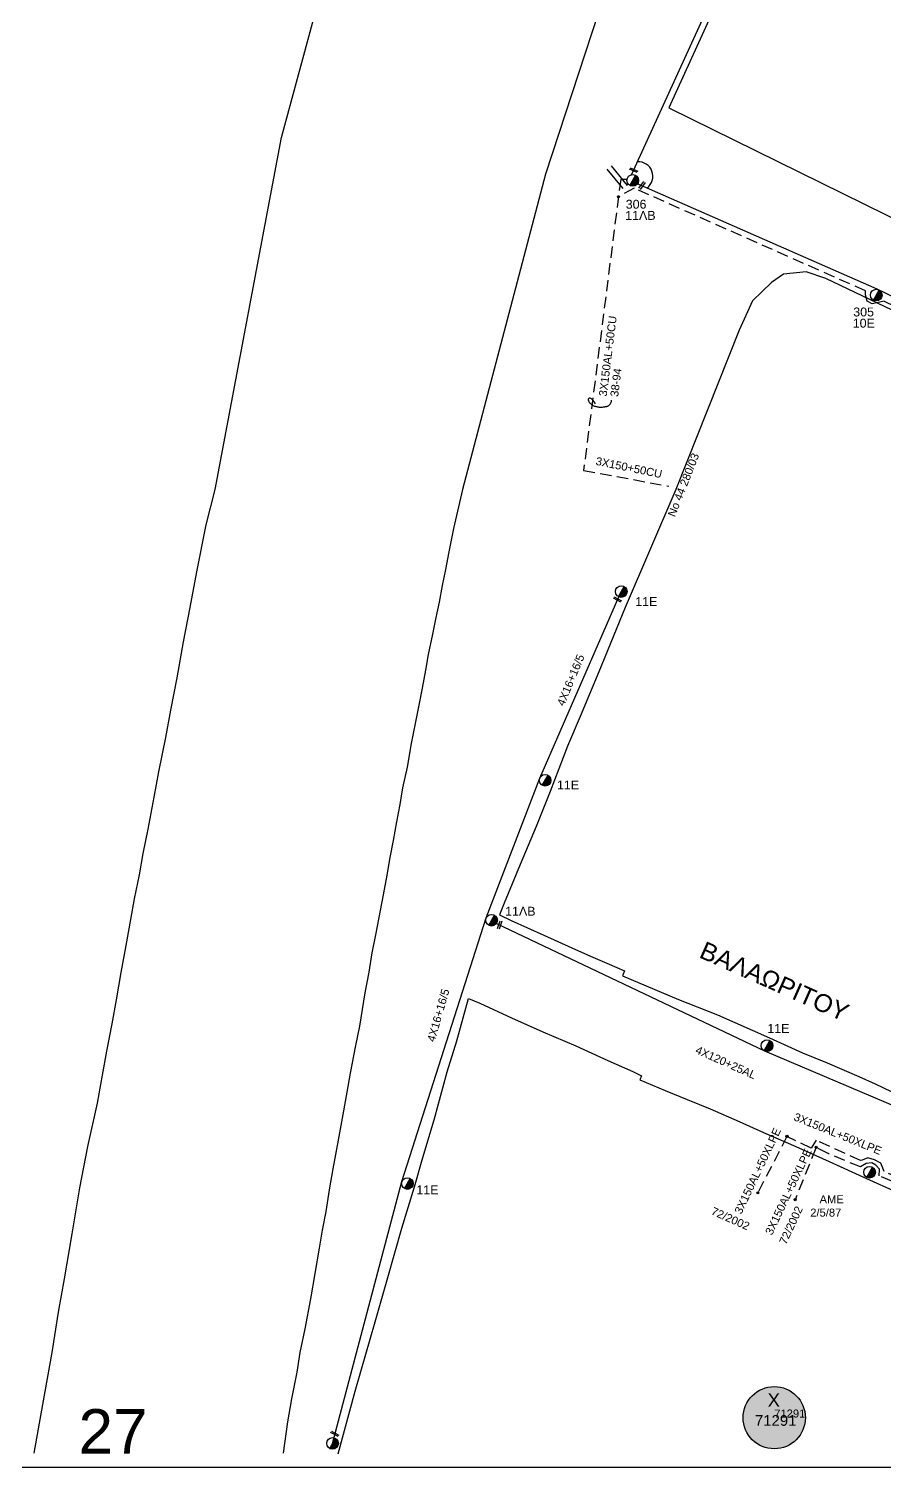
# Model space of a CAD drawing. Header units: millimetres. Extents: x 974 to 2037, y 106 to 580.
# Drawn here: x 1185 to 1281.3, y 120.3 to 282.1 of the extents above; entities that cross this region are included whole.
import ezdxf

# ---------------------------------------------------------------- set-up
doc = ezdxf.new("R2010")
doc.units = ezdxf.units.MM
doc.linetypes.add('DASHED', pattern=[19.05, 12.7, -6.35])
for name, color, linetype in [('Γέφυρες Εναέριου Δικτύου', 7, 'Continuous'), ('Εναέρια παροχή ΧΤ 4x16', 7, 'SYN_LINE'), ('Επιγραφές - Σχήματα', 7, 'Continuous'), ('Καλώδια ΧΤ   3x150+50AL', 7, 'DASHED'), ('Καλώδια ΧΤ   3x150+50CU', 7, 'DASHED'), ('Καλώδια ΧΤ   3x150AL+50CU', 7, 'DASHED'), ('Καλώδια ΧΤ   3x150AL+50XLPE', 7, 'DASHED'), ('Μηχανική τομή', 7, 'Continuous'), ('Πελάτης μέσης τάσης', 7, 'Continuous'), ('Στύλος ΦΜ', 7, 'Continuous'), ('Στύλος ΦΜ @ 1', 7, 'Continuous'), ('Συνδέσεις', 7, 'Continuous'), ('Συνεστραμμένα ΧΤ   4x120+25 AL', 7, 'SYN_LINE'), ('Τομή', 7, 'Continuous'), ('Υπόβαθρο ΔΕΗ', 7, 'Continuous')]:
    doc.layers.add(name, color=color, linetype=linetype)
doc.styles.get("Standard").update_dxf_attribs({"font": 'arial.ttf'})
doc.linetypes.add('SYN_LINE', pattern='A,0.5,-0.0001,["/\\/\\/\\/",Standard,S=0.1,R=0,X=0,Y=-0.05],-0.25', length=0.7501)

# ---------------------------------------------------------------- blocks, each defined once
blk = doc.blocks.new('ΥΠΑΡΧΩΝ ΤΣΙΜΕΝΤΕΝΙΟΣ ΣΤΥΛΟΣ')
at = {"layer": 'Στύλος ΦΜ'}
blk.add_hatch(color=256, dxfattribs=at).paths.add_polyline_path([(-1.29, -2.28, 0.574793), (2.62, 0, 0.268822), (1.3, 2.27)])
blk.add_line((-1.29, -2.28), (1.3, 2.27), dxfattribs=at)
blk.add_circle((0, 0), 2.62, dxfattribs=at)
at = {"layer": 'Στύλος ΦΜ', "flags": 4}
for tag, p in [('ΤΥΠΟΣ', (-4.91, 3.03)), ('ΑΡΙΘΜΟΣ', (-4.68, 8.05))]:
    blk.add_attdef(tag, p, '', height=4, dxfattribs=at)
blk = doc.blocks.new('_ΣΥΝΔΕΣΗ')
at = {"layer": 'Συνδέσεις', "linetype": 'SYN_LINE', "ltscale": 40}
blk.add_hatch(color=256, dxfattribs=at).paths.add_polyline_path([(0.5, -0.01, 1), (-0.5, -0.01, 1)])
at = {"layer": 'Συνδέσεις'}
blk.add_circle((0, -0.01), 0.5, dxfattribs=at)
blk = doc.blocks.new('ΤΟΜΗ')
at = {"layer": 'Τομή', "ltscale": 40}
for p, q in [((-5.68, 0), (5.68, 0)), ((5.68, -2.33), (-5.68, -2.33))]:
    blk.add_line(p, q, dxfattribs=at)
blk = doc.blocks.new('ΜΗΧΑΝΙΚΗ ΤΟΜΗ')
at = {"layer": 'Μηχανική τομή', "ltscale": 40}
for p, q in [((-1.89, 0.78), (1.89, 0.78)), ((1.89, 0), (-1.89, 0))]:
    blk.add_line(p, q, dxfattribs=at)
blk = doc.blocks.new('ΠΕΛΑΤΗΣ ΜΕΣΗΣ ΤΑΣΗΣ')
at = {"layer": 'Πελάτης μέσης τάσης', "ltscale": 40, "true_color": 0x5db6e9}
blk.add_hatch(color=143, dxfattribs=at).paths.add_polyline_path([(3.5, 0, 1), (-3.5, 0, 1)])
at = {"layer": 'Πελάτης μέσης τάσης', "ltscale": 40}
blk.add_circle((0, 0), 3.5, dxfattribs=at)
at = {"layer": 'Πελάτης μέσης τάσης', "ltscale": 30, "insert": (-0.75, 2.73), "char_height": 1.5, "width": 113.5809, "attachment_point": 1}
blk.add_mtext('X', dxfattribs=at)
at = {"layer": 'Πελάτης μέσης τάσης', "ltscale": 40}
blk.add_attdef('ΑΡΙΘΜΟΣ_001', (-1.34, -1.06), '', height=1.5, dxfattribs=at)

msp = doc.modelspace()

# ---------------------------------------------------------------- linework, layer by layer
at = {"layer": 'Γέφυρες Εναέριου Δικτύου'}
msp.add_lwpolyline([(1254.61, 264.19, 0.7415), (1253.53, 267.14)], format="xyb", dxfattribs=at)
at = {"layer": 'Εναέρια παροχή ΧΤ 4x16', "color": 62, "linetype": 'Continuous'}
msp.add_lwpolyline([(1219.22, 122.97), (1227.03, 152.44), (1236.51, 182.07), (1242.53, 197.81), (1251.71, 218.79)], dxfattribs=at)
at = {"layer": 'Επιγραφές - Σχήματα'}
msp.add_lwpolyline([(990.2, 120.29), (1881.98, 120.29), (1881.98, 558.89), (990.2, 558.89)], close=True, dxfattribs=at)
at = {"layer": 'Επιγραφές - Σχήματα', "color": 7}
msp.add_lwpolyline([(1248.81, 239.9), (1248.67, 240.12), (1248.54, 240.28), (1248.44, 240.39), (1248.34, 240.47), (1248.27, 240.52), (1248.2, 240.54), (1248.15, 240.54), (1248.1, 240.53), (1248.07, 240.52), (1248.04, 240.5), (1248.01, 240.48), (1248, 240.45), (1247.99, 240.42), (1247.99, 240.39), (1247.99, 240.35), (1247.99, 240.31), (1248.01, 240.27), (1248.02, 240.23), (1248.04, 240.18), (1248.07, 240.13), (1248.1, 240.08), (1248.14, 240.04), (1248.18, 239.99), (1248.23, 239.94), (1248.28, 239.89), (1248.34, 239.85), (1248.4, 239.8), (1248.47, 239.76), (1248.55, 239.72), (1248.62, 239.69), (1248.7, 239.66), (1248.78, 239.63), (1248.86, 239.61), (1248.94, 239.59), (1249.02, 239.57), (1249.1, 239.56), (1249.18, 239.55), (1249.27, 239.55), (1249.35, 239.54), (1249.43, 239.54), (1249.52, 239.55), (1249.6, 239.55), (1249.69, 239.56), (1249.77, 239.57), (1249.85, 239.58), (1249.93, 239.59), (1250, 239.61), (1250.07, 239.62), (1250.13, 239.64), (1250.19, 239.66), (1250.25, 239.69), (1250.3, 239.72), (1250.34, 239.75), (1250.39, 239.79), (1250.43, 239.83), (1250.46, 239.88), (1250.49, 239.93), (1250.52, 239.99), (1250.55, 240.05), (1250.57, 240.11), (1250.59, 240.17), (1250.6, 240.23), (1250.61, 240.28), (1250.61, 240.33)], dxfattribs=at)
at = {"layer": 'Καλώδια ΧΤ   3x150+50AL', "color": 2, "ltscale": 0.1}
msp.add_lwpolyline([(1308.41, 141.21), (1280.73, 153.07), (1280.75, 153.82), (1280.35, 154.28), (1279.88, 154.53), (1279.27, 154.47), (1278.62, 154.06), (1274.99, 155.56), (1273.63, 156.27), (1273.59, 156.16)], dxfattribs=at)
at = {"layer": 'Καλώδια ΧΤ   3x150+50CU', "color": 173, "ltscale": 0.1}
msp.add_lwpolyline([(1247.47, 232.41), (1257.05, 230.65)], dxfattribs=at)
at = {"layer": 'Καλώδια ΧΤ   3x150AL+50CU', "color": 173, "ltscale": 0.1}
msp.add_lwpolyline([(1252.36, 265.16), (1251.64, 265.16), (1247.47, 232.41)], dxfattribs=at)
at = {"layer": 'Καλώδια ΧΤ   3x150AL+50XLPE', "color": 173, "linetype": 'DASHED', "ltscale": 0.1}
msp.add_lwpolyline([(1287.61, 248.35), (1281.28, 251.46), (1280.78, 251.36), (1279.92, 251.14), (1279.38, 251.44), (1279.17, 252.15), (1279.17, 252.62), (1253.15, 264.16), (1251.39, 263.2)], dxfattribs=at)
at = {"layer": 'Καλώδια ΧΤ   3x150AL+50XLPE', "color": 62, "ltscale": 0.1}
msp.add_lwpolyline([(1310.14, 140.55), (1309.24, 141.22), (1311.1, 144.82), (1309.28, 145.72), (1307.39, 142.15), (1281.27, 153.57), (1280.92, 154.48), (1280.21, 154.86), (1279.46, 155.1), (1278.8, 154.81), (1278.63, 154.79), (1273.63, 157.06), (1273.06, 156.16), (1270.35, 157.5), (1267.07, 151.16)], dxfattribs=at)
at = {"layer": 'Καλώδια ΧΤ   3x150AL+50XLPE', "color": 2, "ltscale": 0.1}
msp.add_lwpolyline([(1273.59, 156.16), (1271.27, 150.38)], dxfattribs=at)
at = {"layer": 'Συνεστραμμένα ΧΤ   4x120+25 AL', "color": 85, "ltscale": 10}
for points in [[(1252.86, 265.68), (1267.06, 296.79), (1280.69, 328.38)], [(1349.17, 218.83), (1329.52, 229.44), (1327.85, 230.27), (1313.42, 237.19), (1298.91, 243.9), (1280.5, 252.82), (1253.36, 264.74)]]:
    msp.add_lwpolyline(points, dxfattribs=at)
at = {"layer": 'Συνεστραμμένα ΧΤ   4x120+25 AL', "color": 62, "ltscale": 10}
msp.add_lwpolyline([(1237.65, 181.46), (1267.84, 167.11), (1305.62, 151.07)], dxfattribs=at)
at = {"layer": 'Υπόβαθρο ΔΕΗ'}
for points in [[(1257.05, 273.22), (1291.28, 256.38), (1342.65, 232.04), (1368.58, 286.73), (1281.62, 327.54), (1269.05, 299.52), (1257.05, 273.22)], [(1252.1, 292.99), (1243.18, 265.74), (1233.83, 230.27), (1232.82, 225.88), (1232.3, 223.25), (1231.94, 221.27), (1231.57, 219.46), (1231.21, 217.61), (1230.86, 215.86), (1230.45, 213.99), (1229.98, 211.7), (1229.68, 209.93), (1229.3, 207.93), (1228.94, 206.01), (1228.5, 203.94), (1228.06, 201.7), (1227.6, 199.04), (1227.11, 196.72), (1226.79, 194.82), (1226.4, 192.87), (1226.06, 190.78), (1225.68, 188.88), (1225.33, 186.9), (1224.91, 184.66), (1224.59, 182.9), (1224.08, 180.37), (1223.63, 178.14), (1223.3, 175.96), (1222.87, 173.66), (1222.24, 169.91), (1221.82, 167.74), (1221.22, 164.63), (1220.84, 162.46), (1220.39, 159.97), (1219.85, 157.06), (1219.25, 153.85), (1218.83, 151.5), (1218.45, 149.07), (1218.07, 146.95), (1217.72, 144.94), (1217.24, 142.07), (1216.73, 139.22), (1216.09, 135.86), (1215.54, 133.21), (1215.19, 130.97), (1214.61, 127.99), (1214.15, 125.38), (1213.68, 121.88)], [(1185.65, 121.88), (1186.64, 127.35), (1187.68, 133.18), (1188.4, 137.74), (1189.05, 141.49), (1189.92, 146.55), (1190.78, 151.71), (1191.7, 156.35), (1192.78, 161.23), (1193.33, 164.38), (1193.81, 167.09), (1194.41, 170.15), (1194.93, 172.87), (1195.45, 175.95), (1196.01, 178.96), (1196.53, 181.9), (1196.93, 184.24), (1197.51, 186.94), (1197.92, 189.32), (1198.48, 192.08), (1199.15, 195.65), (1199.69, 198.52), (1200.46, 202.37), (1201.04, 205.46), (1201.74, 209.08), (1202.46, 213.13), (1203.22, 217.01), (1203.96, 220.99), (1205.02, 226.29), (1206.01, 230.27), (1213.49, 269.85), (1218.26, 287.59)], [(1324.44, 230.27), (1274.71, 254.02), (1272.5, 254.76), (1269.97, 254.5), (1268.6, 253.55), (1267.55, 252.55), (1266.49, 251.49), (1264.96, 248.18), (1257.84, 230.27), (1252.15, 217), (1249.2, 209.77), (1247.07, 204.73), (1245.67, 201.41), (1243.72, 196.29), (1242.15, 192.35), (1240.32, 188.1), (1238.54, 183.74), (1238, 182.43), (1239.33, 181.78), (1242.98, 180.14), (1246.14, 178.72), (1248.26, 177.78), (1250.34, 176.87), (1252.06, 176.12), (1251.84, 175.56), (1258.16, 172.89), (1262.52, 171.19), (1268.4, 168.58), (1272.1, 166.89), (1274.86, 165.79), (1278.42, 164.25), (1280.28, 163.41), (1283.02, 162.12)], [(1219.86, 121.78), (1221.78, 128.83), (1224.03, 136.63), (1225.45, 141.62), (1227, 147.18), (1228.44, 151.83), (1229.37, 155.12), (1230.65, 159.35), (1232.13, 164.76), (1233.21, 168.25), (1233.9, 170.83), (1234.53, 173), (1235.79, 172.5), (1239.35, 170.85), (1242.88, 169.28), (1246.58, 167.68), (1250.2, 166.04), (1253, 164.82), (1253.98, 164.33), (1253.79, 163.86), (1256.63, 162.68), (1259.11, 161.67), (1261.7, 160.6), (1264.96, 159.17), (1267.7, 157.94), (1271.36, 156.37), (1275.1, 154.69), (1279.3, 152.75), (1282.63, 151.26)]]:
    msp.add_lwpolyline(points, dxfattribs=at)

# ---------------------------------------------------------------- block references
at = {"layer": 'Μηχανική τομή'}
for p, xscale, yscale, zscale, rotation in [((1253.05, 266.1), 0.250000000000017, 0.250000000000017, 0.250000000000017, 336.6320027361515), ((1254.11, 264.41), 0.2500000000000422, 0.2500000000000422, 0.2500000000000422, 52.6820665014237), ((1251.33, 217.98), 0.2499999999998704, 0.2499999999998704, 0.2499999999998704, 151.9471820564517), ((1237.93, 181.32), 0.2500000000000266, 0.2500000000000266, 0.2500000000000266, 251.4663984094558), ((1219.51, 124.13), 0.2499999999998704, 0.2499999999998704, 0.2499999999998704, 151.9471820564517)]:
    msp.add_blockref('ΜΗΧΑΝΙΚΗ ΤΟΜΗ', p, dxfattribs=dict(at, xscale=xscale, yscale=yscale, zscale=zscale, rotation=rotation))
at = {"layer": 'Πελάτης μέσης τάσης'}
ref = msp.add_blockref('ΠΕΛΑΤΗΣ ΜΕΣΗΣ ΤΑΣΗΣ', (1268.92, 125.86), dxfattribs=at)
ref.add_attrib('ΑΡΙΘΜΟΣ_001', '71291', (1266.75, 124.95), dxfattribs={"ltscale": 40, "height": 1.2})
at = {"layer": 'Στύλος ΦΜ @ 1', "ltscale": 40}
ref = msp.add_blockref('ΥΠΑΡΧΩΝ ΤΣΙΜΕΝΤΕΝΙΟΣ ΣΤΥΛΟΣ', (1253, 265.04), dxfattribs=dict(at, xscale=0.25, yscale=0.25, zscale=0.25))
ref.add_attrib('ΤΥΠΟΣ', '11ΛB', (1252.15, 260.6), dxfattribs={"layer": 'Στύλος ΦΜ', "height": 1, "flags": 4})
ref.add_attrib('ΑΡΙΘΜΟΣ', '306', (1252.21, 261.86), dxfattribs={"layer": 'Στύλος ΦΜ', "height": 1, "flags": 4})
ref = msp.add_blockref('ΥΠΑΡΧΩΝ ΤΣΙΜΕΝΤΕΝΙΟΣ ΣΤΥΛΟΣ', (1280.4, 252.14), dxfattribs=dict(at, xscale=0.25, yscale=0.25, zscale=0.25))
ref.add_attrib('ΤΥΠΟΣ', '10E', (1277.75, 248.48), dxfattribs={"layer": 'Στύλος ΦΜ', "height": 1, "flags": 4})
ref.add_attrib('ΑΡΙΘΜΟΣ', '305', (1277.81, 249.74), dxfattribs={"layer": 'Στύλος ΦΜ', "height": 1, "flags": 4})
ref = msp.add_blockref('ΥΠΑΡΧΩΝ ΤΣΙΜΕΝΤΕΝΙΟΣ ΣΤΥΛΟΣ', (1251.71, 218.79), dxfattribs=dict(at, xscale=0.25, yscale=0.25, zscale=0.25))
ref.add_attrib('ΤΥΠΟΣ', '11E', (1253.28, 217.16), dxfattribs={"layer": 'Στύλος ΦΜ', "height": 1, "flags": 4})
ref = msp.add_blockref('ΥΠΑΡΧΩΝ ΤΣΙΜΕΝΤΕΝΙΟΣ ΣΤΥΛΟΣ', (1243.14, 197.56), dxfattribs=dict(at, xscale=0.25, yscale=0.25, zscale=0.25))
ref.add_attrib('ΤΥΠΟΣ', '11E', (1244.47, 196.53), dxfattribs={"layer": 'Στύλος ΦΜ', "height": 1, "flags": 4})
ref = msp.add_blockref('ΥΠΑΡΧΩΝ ΤΣΙΜΕΝΤΕΝΙΟΣ ΣΤΥΛΟΣ', (1237.11, 181.82), dxfattribs=dict(at, xscale=0.25, yscale=0.25, zscale=0.25))
ref.add_attrib('ΤΥΠΟΣ', '11ΛB', (1238.64, 182.33), dxfattribs={"layer": 'Στύλος ΦΜ', "height": 1, "flags": 4})
ref = msp.add_blockref('ΥΠΑΡΧΩΝ ΤΣΙΜΕΝΤΕΝΙΟΣ ΣΤΥΛΟΣ', (1268.1, 167.71), dxfattribs=dict(at, xscale=0.25, yscale=0.25, zscale=0.25))
ref.add_attrib('ΤΥΠΟΣ', '11E', (1268.14, 169.15), dxfattribs={"layer": 'Στύλος ΦΜ', "height": 1, "flags": 4})
at = {"layer": 'Στύλος ΦΜ @ 1', "ltscale": 40, "xscale": 0.25, "yscale": 0.25, "zscale": 0.25}
for p in [(1279.64, 153.47), (1219.22, 122.97)]:
    msp.add_blockref('ΥΠΑΡΧΩΝ ΤΣΙΜΕΝΤΕΝΙΟΣ ΣΤΥΛΟΣ', p, dxfattribs=at)
at = {"layer": 'Στύλος ΦΜ @ 1', "ltscale": 40}
ref = msp.add_blockref('ΥΠΑΡΧΩΝ ΤΣΙΜΕΝΤΕΝΙΟΣ ΣΤΥΛΟΣ', (1227.64, 152.2), dxfattribs=dict(at, xscale=0.25, yscale=0.25, zscale=0.25))
ref.add_attrib('ΤΥΠΟΣ', '11E', (1228.65, 150.99), dxfattribs={"layer": 'Στύλος ΦΜ', "height": 1, "flags": 4})
at = {"layer": 'Συνδέσεις', "xscale": 0.25, "yscale": 0.25, "zscale": 0.25}
for p in [(1251.39, 263.2), (1270.35, 157.5), (1273.63, 156.27), (1267.07, 151.16), (1271.27, 150.38)]:
    msp.add_blockref('_ΣΥΝΔΕΣΗ', p, dxfattribs=at)
at = {"layer": 'Τομή', "xscale": 0.2499999999999574, "yscale": 0.2499999999999574, "zscale": 0.2499999999999574, "rotation": 309.2352587843658}
msp.add_blockref('ΤΟΜΗ', (1251.46, 265.58), dxfattribs=at)

# ---------------------------------------------------------------- texts
at = {"layer": 'Εναέρια παροχή ΧΤ 4x16', "color": 7, "char_height": 0.9, "width": 84.1859, "attachment_point": 1}
for insert, rotation in [((1244.43, 206.18), 67.5711), ((1229.84, 168.31), 74.0418)]:
    msp.add_mtext('4X16+16/5', dxfattribs=dict(at, insert=insert, rotation=rotation))
at = {"layer": 'Επιγραφές - Σχήματα', "color": 7, "insert": (1250.46, 240.77), "char_height": 0.9, "width": 84.1859, "attachment_point": 1, "rotation": 82.8113}
msp.add_mtext('38-94', dxfattribs=at)
at = {"layer": 'Επιγραφές - Σχήματα', "ltscale": 5, "char_height": 0.9, "attachment_point": 1}
for s, insert, width, rotation in [('Νο 44 280/03', (1256.9, 227.44), 19.6341, 68.5807), ('72/2002', (1262.1, 149.59), 1.1526, 336), ('72/2002', (1269.43, 145.64), 1.1526, 65.0753)]:
    msp.add_mtext(s, dxfattribs=dict(at, insert=insert, width=width, rotation=rotation))
at = {"layer": 'Επιγραφές - Σχήματα', "ltscale": 0.1, "insert": (1261.16, 179.51), "char_height": 2, "width": 27.6397, "attachment_point": 1, "rotation": 335.9611}
msp.add_mtext('BAΛΑΩΡΙΤΟΥ', dxfattribs=at)
at = {"layer": 'Επιγραφές - Σχήματα', "color": 1, "insert": (1272.97, 150.88), "char_height": 0.9, "width": 15.0017, "attachment_point": 1}
msp.add_mtext('\\A1;   AME \\P2/5/87', dxfattribs=at)
at = {"layer": 'Επιγραφές - Σχήματα', "ltscale": 0.1, "insert": (1190.64, 126.82), "char_height": 5, "width": 9.0827, "attachment_point": 1}
msp.add_mtext('27', dxfattribs=at)
at = {"layer": 'Επιγραφές - Σχήματα', "insert": (1268.92, 126.78), "char_height": 0.9, "width": 2.0687, "attachment_point": 1}
msp.add_mtext('71291', dxfattribs=at)
at = {"layer": 'Καλώδια ΧΤ   3x150+50CU', "color": 7, "insert": (1248.95, 233.94), "char_height": 0.9, "width": 84.1859, "attachment_point": 1, "rotation": 348.4671}
msp.add_mtext('3X150+50CU', dxfattribs=at)
at = {"layer": 'Καλώδια ΧΤ   3x150AL+50CU', "color": 7, "insert": (1249.17, 240.81), "char_height": 0.9, "width": 84.1859, "attachment_point": 1, "rotation": 82.8113}
msp.add_mtext('3X150AL+50CU', dxfattribs=at)
at = {"layer": 'Καλώδια ΧΤ   3x150AL+50XLPE', "color": 7, "char_height": 0.9, "width": 13.9242, "attachment_point": 5}
for insert, rotation in [((1276.07, 157.79), 337.9428), ((1267.06, 153.62), 64.6695), ((1270.52, 151.27), 64.6695)]:
    msp.add_mtext('3X150AL+50XLPE', dxfattribs=dict(at, insert=insert, rotation=rotation))
at = {"layer": 'Συνεστραμμένα ΧΤ   4x120+25 AL', "color": 7, "insert": (1260.33, 167.72), "char_height": 0.9, "width": 84.1859, "attachment_point": 1, "rotation": 335.9038}
msp.add_mtext('4X120+25AL', dxfattribs=at)

doc.saveas('drawing.dxf')
